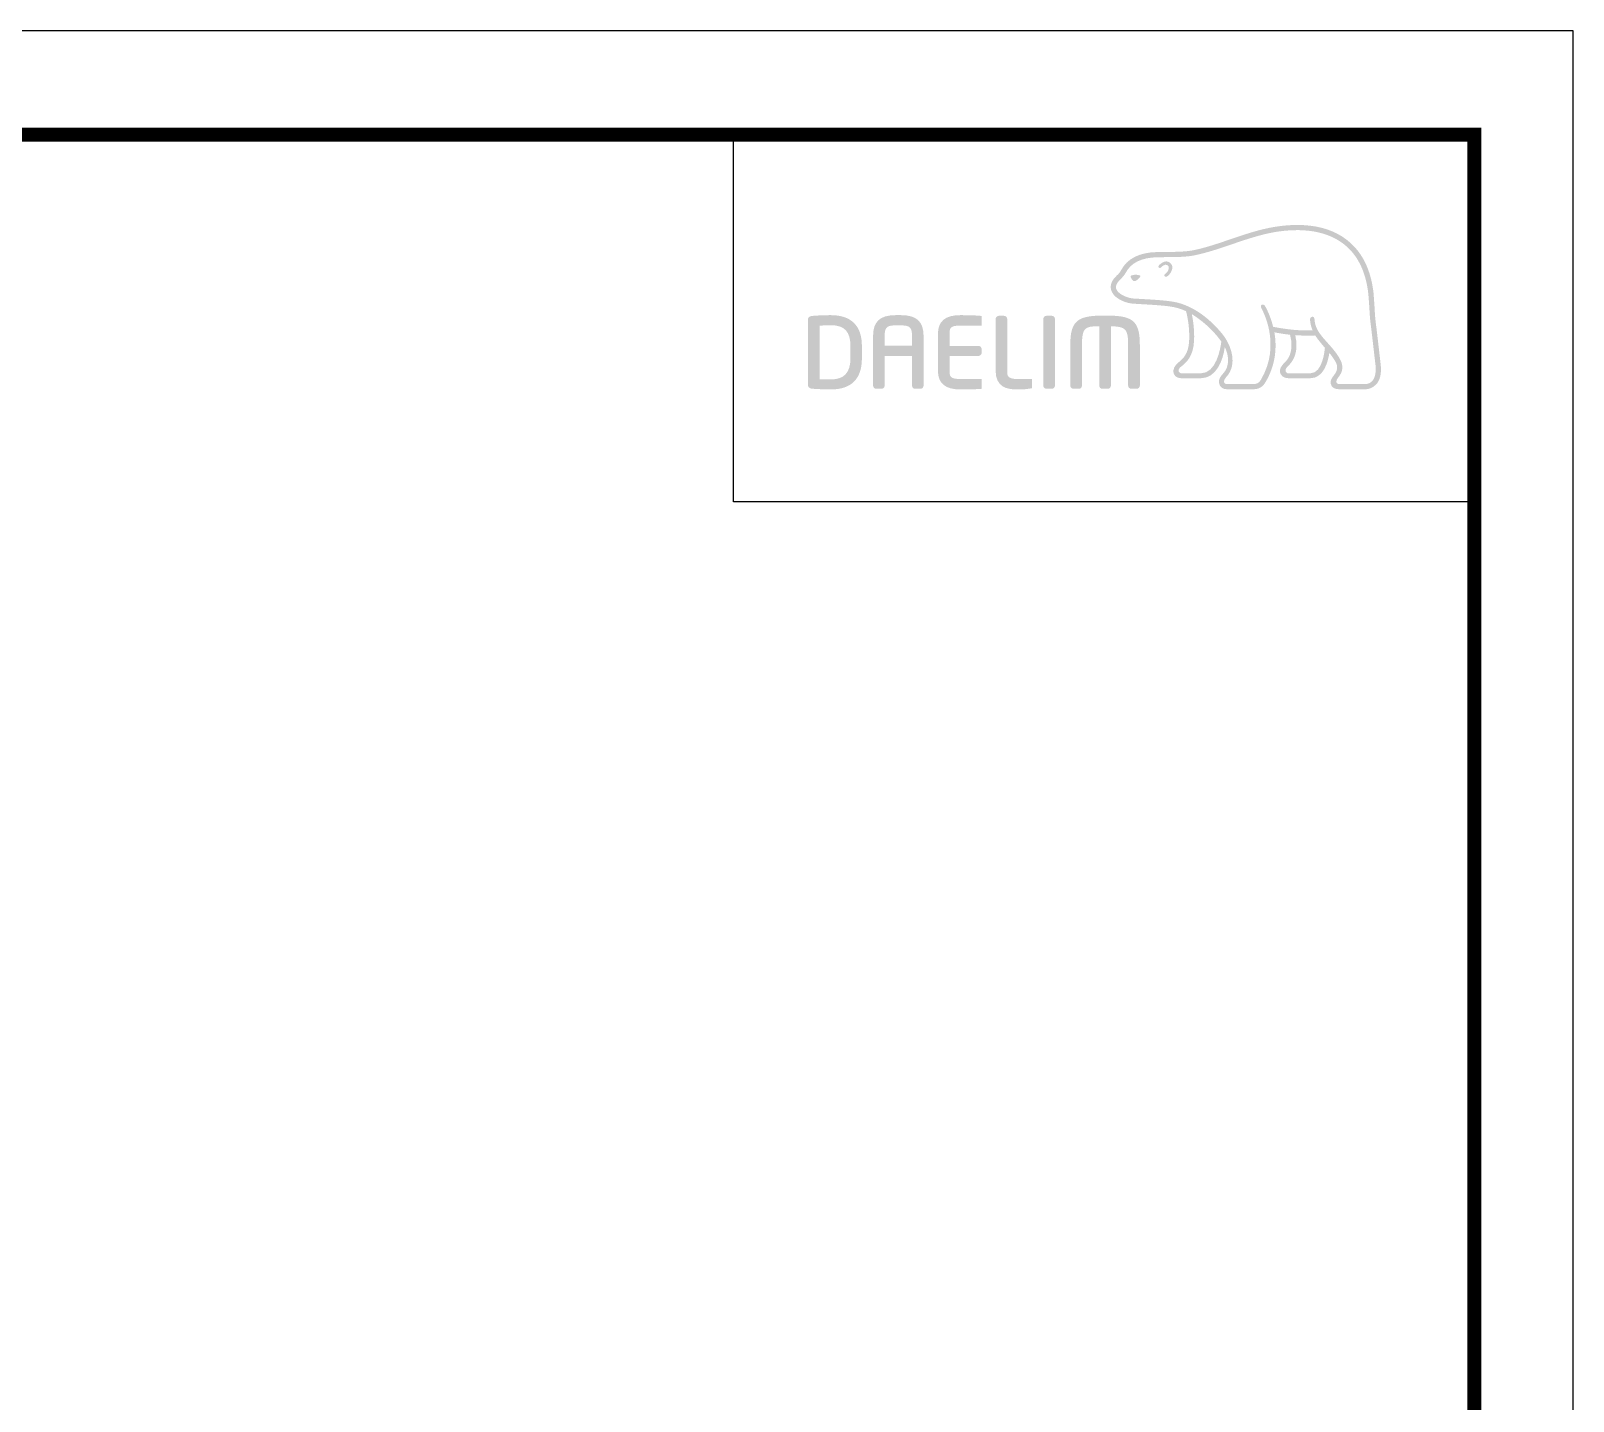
# Model space of a CAD drawing. Extents: x 0 to 1128, y 0 to 827.
# Drawn here: x 843.2 to 1128.4, y 573.3 to 826.8 of the extents above; entities that cross this region are included whole.
import ezdxf

# ---------------------------------------------------------------- set-up
doc = ezdxf.new("R2010")
doc.units = 0
doc.header["$LTSCALE"] = 10
doc.header["$MEASUREMENT"] = 0
doc.layers.get('0').update_dxf_attribs({"linetype": 'CONTINUOUS'})

msp = doc.modelspace()

# ---------------------------------------------------------------- hatches: boundary and pattern name
h = msp.add_hatch(color=5)
edge = h.paths.add_edge_path()
edge.add_spline(control_points=[(1088.1, 786.69), (1084.05, 791.24), (1077.74, 791.28), (1073.15, 790.53)], knot_values=[4, 4, 4, 4, 5, 5, 5, 5], degree=3, periodic=0)
edge.add_spline(control_points=[(1073.15, 790.53), (1070.36, 790.07), (1067.65, 789.14), (1065.05, 788.26)], knot_values=[5, 5, 5, 5, 6, 6, 6, 6], degree=3, periodic=0)
edge.add_spline(control_points=[(1065.05, 788.26), (1062.88, 787.51), (1060.62, 786.74), (1058.36, 786.25)], knot_values=[6, 6, 6, 6, 7, 7, 7, 7], degree=3, periodic=0)
edge.add_spline(control_points=[(1058.36, 786.25), (1056.79, 785.92), (1054.82, 785.91), (1053.08, 785.9)], knot_values=[7, 7, 7, 7, 8, 8, 8, 8], degree=3, periodic=0)
edge.add_spline(control_points=[(1053.08, 785.9), (1053.08, 785.9), (1051.42, 785.88), (1051.42, 785.88)], knot_values=[8.00001, 8.00001, 8.00001, 8.00001, 9, 9, 9, 9], degree=3, periodic=0)
edge.add_spline(control_points=[(1051.42, 785.88), (1048.16, 785.8), (1045.92, 784.67), (1044.81, 782.52)], knot_values=[9, 9, 9, 9, 10, 10, 10, 10], degree=3, periodic=0)
edge.add_spline(control_points=[(1044.81, 782.52), (1044.81, 782.52), (1044.76, 782.43), (1044.76, 782.43)], knot_values=[10.00001, 10.00001, 10.00001, 10.00001, 11, 11, 11, 11], degree=3, periodic=0)
edge.add_spline(control_points=[(1044.76, 782.43), (1044.58, 782.12), (1044.34, 781.84), (1044.05, 781.58)], knot_values=[11, 11, 11, 11, 12, 12, 12, 12], degree=3, periodic=0)
edge.add_spline(control_points=[(1044.05, 781.58), (1043.75, 781.28), (1043.45, 780.98), (1043.23, 780.59)], knot_values=[12, 12, 12, 12, 13, 13, 13, 13], degree=3, periodic=0)
edge.add_spline(control_points=[(1043.23, 780.59), (1042.81, 779.86), (1042.77, 779.12), (1043.13, 778.44)], knot_values=[13, 13, 13, 13, 14, 14, 14, 14], degree=3, periodic=0)
edge.add_spline(control_points=[(1043.13, 778.44), (1043.83, 777.12), (1045.8, 776.42), (1046.98, 776.34), (1046.98, 776.34), (1048.73, 776.23), (1048.73, 776.23)], knot_values=[14, 14, 14, 14, 15, 15, 15, 16, 16, 16, 16], degree=3, periodic=0)
edge.add_spline(control_points=[(1048.73, 776.23), (1050.6, 776.12), (1052.92, 775.99), (1054.3, 775.74)], knot_values=[16, 16, 16, 16, 17, 17, 17, 17], degree=3, periodic=0)
edge.add_spline(control_points=[(1054.3, 775.74), (1055.18, 775.58), (1056.02, 775.31), (1056.8, 774.95)], knot_values=[17, 17, 17, 17, 18, 18, 18, 18], degree=3, periodic=0)
edge.add_spline(control_points=[(1056.8, 774.95), (1056.85, 774.87), (1057.54, 772.32), (1057.39, 769.5)], knot_values=[18, 18, 18, 18, 19, 19, 19, 19], degree=3, periodic=0)
edge.add_spline(control_points=[(1057.39, 769.5), (1057.28, 766.94), (1056.14, 766.05), (1055.34, 765.4)], knot_values=[19, 19, 19, 19, 20, 20, 20, 20], degree=3, periodic=0)
edge.add_spline(control_points=[(1055.34, 765.4), (1055.33, 765.38), (1054.54, 764.77), (1054.48, 764.01)], knot_values=[20, 20, 20, 20, 21, 21, 21, 21], degree=3, periodic=0)
edge.add_spline(control_points=[(1054.48, 764.01), (1054.44, 763.6), (1054.55, 763.23), (1054.8, 762.97)], knot_values=[21, 21, 21, 21, 22, 22, 22, 22], degree=3, periodic=0)
edge.add_spline(control_points=[(1054.8, 762.97), (1055.07, 762.68), (1055.47, 762.54), (1056, 762.54), (1056, 762.54), (1059.54, 762.54), (1059.54, 762.54)], knot_values=[22, 22, 22, 22, 23, 23, 23, 24, 24, 24, 24], degree=3, periodic=0)
edge.add_spline(control_points=[(1059.54, 762.54), (1062.45, 762.54), (1063.68, 765.93), (1063.98, 768.3)], knot_values=[24, 24, 24, 24, 25, 25, 25, 25], degree=3, periodic=0)
edge.add_spline(control_points=[(1063.98, 768.3), (1064.84, 766.6), (1064.82, 764.68), (1063.73, 763.47)], knot_values=[25, 25, 25, 25, 26, 26, 26, 26], degree=3, periodic=0)
edge.add_spline(control_points=[(1063.73, 763.47), (1063.73, 763.47), (1062.79, 762.59), (1062.89, 761.75)], knot_values=[26.00001, 26.00001, 26.00001, 26.00001, 27, 27, 27, 27], degree=3, periodic=0)
edge.add_spline(control_points=[(1062.89, 761.75), (1062.98, 760.87), (1063.72, 760.51), (1064.31, 760.51), (1064.31, 760.51), (1069.36, 760.51), (1069.36, 760.51)], knot_values=[27, 27, 27, 27, 28, 28, 28, 29, 29, 29, 29], degree=3, periodic=0)
edge.add_spline(control_points=[(1069.36, 760.51), (1070.25, 760.51), (1070.96, 760.92), (1071.43, 761.69)], knot_values=[29, 29, 29, 29, 30, 30, 30, 30], degree=3, periodic=0)
edge.add_spline(control_points=[(1071.43, 761.69), (1073.49, 765.08), (1073.6, 768.43), (1073.15, 771.03)], knot_values=[30, 30, 30, 30, 31, 31, 31, 31], degree=3, periodic=0)
edge.add_spline(control_points=[(1073.15, 771.03), (1073.76, 770.91), (1074.79, 770.72), (1076.05, 770.59)], knot_values=[31, 31, 31, 31, 32, 32, 32, 32], degree=3, periodic=0)
edge.add_spline(control_points=[(1076.05, 770.59), (1076.13, 770.23), (1076.27, 769.44), (1076.27, 769.44)], knot_values=[32, 32, 32, 32, 33, 33, 33, 33], degree=3, periodic=0)
edge.add_spline(control_points=[(1076.27, 769.44), (1076.3, 769.13), (1076.3, 768.86), (1076.3, 768.61)], knot_values=[33, 33, 33, 33, 34, 34, 34, 34], degree=3, periodic=0)
edge.add_spline(control_points=[(1076.3, 768.61), (1076.3, 766.65), (1075.43, 765.81), (1074.94, 765.33)], knot_values=[34, 34, 34, 34, 35, 35, 35, 35], degree=3, periodic=0)
edge.add_spline(control_points=[(1074.94, 765.33), (1074.92, 765.33), (1074.26, 764.65), (1074.19, 764.09)], knot_values=[35, 35, 35, 35, 36, 36, 36, 36], degree=3, periodic=0)
edge.add_spline(control_points=[(1074.19, 764.09), (1074.19, 764.09), (1074.05, 763.5), (1074.55, 762.99)], knot_values=[36.00001, 36.00001, 36.00001, 36.00001, 37, 37, 37, 37], degree=3, periodic=0)
edge.add_spline(control_points=[(1074.55, 762.99), (1074.83, 762.69), (1075.28, 762.54), (1075.88, 762.54), (1075.88, 762.54), (1079.79, 762.54), (1079.79, 762.54)], knot_values=[37, 37, 37, 37, 38, 38, 38, 39, 39, 39, 39], degree=3, periodic=0)
edge.add_spline(control_points=[(1079.79, 762.54), (1082.3, 762.54), (1083.07, 765.63), (1083.32, 767.22)], knot_values=[39, 39, 39, 39, 40, 40, 40, 40], degree=3, periodic=0)
edge.add_spline(control_points=[(1083.32, 767.22), (1083.77, 766.66), (1084.27, 765.98), (1084.58, 765.33)], knot_values=[40, 40, 40, 40, 41, 41, 41, 41], degree=3, periodic=0)
edge.add_spline(control_points=[(1084.58, 765.33), (1084.78, 764.89), (1084.82, 764.4), (1084.66, 763.94)], knot_values=[41, 41, 41, 41, 42, 42, 42, 42], degree=3, periodic=0)
edge.add_spline(control_points=[(1084.66, 763.94), (1084.41, 763.11), (1083.35, 762.51), (1083.57, 761.51)], knot_values=[42, 42, 42, 42, 43, 43, 43, 43], degree=3, periodic=0)
edge.add_spline(control_points=[(1083.57, 761.51), (1083.75, 760.75), (1084.4, 760.51), (1085.06, 760.51), (1085.06, 760.51), (1090.09, 760.51), (1090.09, 760.51)], knot_values=[43, 43, 43, 43, 44, 44, 44, 45, 45, 45, 45], degree=3, periodic=0)
edge.add_spline(control_points=[(1090.09, 760.51), (1090.13, 760.51), (1091.14, 760.5), (1091.94, 761.36)], knot_values=[45, 45, 45, 45, 46, 46, 46, 46], degree=3, periodic=0)
edge.add_spline(control_points=[(1091.94, 761.36), (1092.7, 762.17), (1092.99, 763.38), (1092.81, 765.07)], knot_values=[46, 46, 46, 46, 47, 47, 47, 47], degree=3, periodic=0)
edge.add_spline(control_points=[(1092.81, 765.07), (1092.81, 765.07), (1092.05, 771.64), (1092.05, 771.64)], knot_values=[0, 0, 0, 0, 1, 1, 1, 1], degree=3, periodic=0)
edge.add_spline(control_points=[(1092.05, 771.64), (1091.78, 773.55), (1091.73, 774.58), (1091.68, 775.59), (1091.68, 775.59), (1091.5, 778.19), (1091.5, 778.19)], knot_values=[1, 1, 1, 1, 2, 2, 2, 3, 3, 3, 3], degree=3, periodic=0)
edge.add_spline(control_points=[(1091.5, 778.19), (1091.12, 781.73), (1089.97, 784.6), (1088.1, 786.69)], knot_values=[3, 3, 3, 3, 4, 4, 4, 4], degree=3, periodic=0)
edge = h.paths.add_edge_path(flags=16)
edge.add_spline(control_points=[(1058.56, 785.31), (1060.89, 785.81), (1063.17, 786.59), (1065.36, 787.34)], knot_values=[31, 31, 31, 31, 32, 32, 32, 32], degree=3, periodic=0)
edge.add_spline(control_points=[(1065.36, 787.34), (1067.93, 788.22), (1070.59, 789.13), (1073.32, 789.59)], knot_values=[32, 32, 32, 32, 33, 33, 33, 33], degree=3, periodic=0)
edge.add_spline(control_points=[(1073.32, 789.59), (1077.66, 790.3), (1083.62, 790.26), (1087.37, 786.06)], knot_values=[33, 33, 33, 33, 34, 34, 34, 34], degree=3, periodic=0)
edge.add_spline(control_points=[(1087.37, 786.06), (1089.1, 784.11), (1090.17, 781.42), (1090.53, 778.09), (1090.53, 778.09), (1090.72, 775.55), (1090.72, 775.55)], knot_values=[34, 34, 34, 34, 35, 35, 35, 36, 36, 36, 36], degree=3, periodic=0)
edge.add_spline(control_points=[(1090.72, 775.55), (1090.76, 774.52), (1090.82, 773.46), (1091.09, 771.51), (1091.09, 771.51), (1091.85, 764.96), (1091.85, 764.96)], knot_values=[36, 36, 36, 36, 37, 37, 37, 38, 38, 38, 38], degree=3, periodic=0)
edge.add_spline(control_points=[(1091.85, 764.96), (1091.98, 763.6), (1091.77, 762.62), (1091.25, 762.03)], knot_values=[38, 38, 38, 38, 39, 39, 39, 39], degree=3, periodic=0)
edge.add_spline(control_points=[(1091.25, 762.03), (1090.75, 761.48), (1090.13, 761.47), (1090.09, 761.47), (1090.09, 761.47), (1085.15, 761.47), (1085.15, 761.47)], knot_values=[0, 0, 0, 0, 1, 1, 1, 2, 2, 2, 2], degree=3, periodic=0)
edge.add_spline(control_points=[(1085.15, 761.47), (1084.84, 761.47), (1084.61, 761.6), (1084.61, 761.96)], knot_values=[2, 2, 2, 2, 3, 3, 3, 3], degree=3, periodic=0)
edge.add_spline(control_points=[(1084.61, 761.96), (1084.61, 762.47), (1085.27, 762.9), (1085.52, 763.56)], knot_values=[3, 3, 3, 3, 4, 4, 4, 4], degree=3, periodic=0)
edge.add_spline(control_points=[(1085.52, 763.56), (1085.8, 764.28), (1085.77, 765.05), (1085.45, 765.74)], knot_values=[4, 4, 4, 4, 5, 5, 5, 5], degree=3, periodic=0)
edge.add_spline(control_points=[(1085.45, 765.74), (1084.86, 766.98), (1083.98, 767.97), (1083.14, 768.91)], knot_values=[5, 5, 5, 5, 6, 6, 6, 6], degree=3, periodic=0)
edge.add_spline(control_points=[(1083.14, 768.91), (1081.94, 770.26), (1080.66, 771.55), (1080.57, 773.4)], knot_values=[6, 6, 6, 6, 7, 7, 7, 7], degree=3, periodic=0)
edge.add_spline(control_points=[(1080.57, 773.4), (1080.55, 773.67), (1080.44, 773.93), (1080.17, 773.92)], knot_values=[7, 7, 7, 7, 8, 8, 8, 8], degree=3, periodic=0)
edge.add_spline(control_points=[(1080.17, 773.92), (1079.91, 773.91), (1079.73, 773.67), (1079.74, 773.33)], knot_values=[8, 8, 8, 8, 9, 9, 9, 9], degree=3, periodic=0)
edge.add_spline(control_points=[(1079.74, 773.33), (1079.79, 772.62), (1079.98, 771.98), (1080.22, 771.39)], knot_values=[9, 9, 9, 9, 10, 10, 10, 10], degree=3, periodic=0)
edge.add_spline(control_points=[(1080.22, 771.39), (1076.97, 771.25), (1073.7, 771.9), (1072.92, 772.06)], knot_values=[10, 10, 10, 10, 11, 11, 11, 11], degree=3, periodic=0)
edge.add_spline(control_points=[(1072.92, 772.06), (1072.35, 774.39), (1071.41, 775.9), (1071.4, 775.93)], knot_values=[11, 11, 11, 11, 12, 12, 12, 12], degree=3, periodic=0)
edge.add_spline(control_points=[(1071.4, 775.93), (1071.25, 776.16), (1071.01, 776.24), (1070.82, 776.13)], knot_values=[12, 12, 12, 12, 13, 13, 13, 13], degree=3, periodic=0)
edge.add_spline(control_points=[(1070.82, 776.13), (1070.63, 776.01), (1070.59, 775.74), (1070.73, 775.51)], knot_values=[13, 13, 13, 13, 14, 14, 14, 14], degree=3, periodic=0)
edge.add_spline(control_points=[(1070.73, 775.51), (1070.77, 775.44), (1074.64, 768.86), (1070.61, 762.18)], knot_values=[14, 14, 14, 14, 15, 15, 15, 15], degree=3, periodic=0)
edge.add_spline(control_points=[(1070.61, 762.18), (1070.32, 761.7), (1069.92, 761.47), (1069.36, 761.47), (1069.36, 761.47), (1064.34, 761.47), (1064.34, 761.47)], knot_values=[15, 15, 15, 15, 16, 16, 16, 17, 17, 17, 17], degree=3, periodic=0)
edge.add_spline(control_points=[(1064.34, 761.47), (1064.13, 761.47), (1063.83, 761.62), (1063.83, 761.96)], knot_values=[17, 17, 17, 17, 18, 18, 18, 18], degree=3, periodic=0)
edge.add_spline(control_points=[(1063.83, 761.96), (1063.83, 762.31), (1064.31, 762.83), (1064.31, 762.83)], knot_values=[18, 18, 18, 18, 19, 19, 19, 19], degree=3, periodic=0)
edge.add_spline(control_points=[(1064.31, 762.83), (1066.33, 765.08), (1065.31, 768.6), (1063.36, 770.93)], knot_values=[19, 19, 19, 19, 20, 20, 20, 20], degree=3, periodic=0)
edge.add_spline(control_points=[(1063.36, 770.93), (1061.48, 773.17), (1058.4, 775.99), (1054.47, 776.69)], knot_values=[20, 20, 20, 20, 21, 21, 21, 21], degree=3, periodic=0)
edge.add_spline(control_points=[(1054.47, 776.69), (1053.05, 776.94), (1050.68, 777.08), (1048.78, 777.19), (1048.78, 777.19), (1047.05, 777.29), (1047.05, 777.29)], knot_values=[21, 21, 21, 21, 22, 22, 22, 23, 23, 23, 23], degree=3, periodic=0)
edge.add_spline(control_points=[(1047.05, 777.29), (1046.08, 777.37), (1044.49, 777.95), (1043.99, 778.88)], knot_values=[23, 23, 23, 23, 24, 24, 24, 24], degree=3, periodic=0)
edge.add_spline(control_points=[(1043.99, 778.88), (1043.78, 779.27), (1043.8, 779.67), (1044.08, 780.11)], knot_values=[24, 24, 24, 24, 25, 25, 25, 25], degree=3, periodic=0)
edge.add_spline(control_points=[(1044.08, 780.11), (1044.24, 780.39), (1044.49, 780.64), (1044.75, 780.9)], knot_values=[25, 25, 25, 25, 26, 26, 26, 26], degree=3, periodic=0)
edge.add_spline(control_points=[(1044.75, 780.9), (1045.05, 781.21), (1045.35, 781.53), (1045.6, 781.95)], knot_values=[26, 26, 26, 26, 27, 27, 27, 27], degree=3, periodic=0)
edge.add_spline(control_points=[(1045.6, 781.95), (1045.6, 781.95), (1045.68, 782.08), (1045.68, 782.08)], knot_values=[27.00001, 27.00001, 27.00001, 27.00001, 28, 28, 28, 28], degree=3, periodic=0)
edge.add_spline(control_points=[(1045.68, 782.08), (1046.63, 783.89), (1048.55, 784.84), (1051.46, 784.92)], knot_values=[28, 28, 28, 28, 29, 29, 29, 29], degree=3, periodic=0)
edge.add_spline(control_points=[(1051.46, 784.92), (1051.46, 784.92), (1053.08, 784.94), (1053.08, 784.94)], knot_values=[29.00001, 29.00001, 29.00001, 29.00001, 30, 30, 30, 30], degree=3, periodic=0)
edge.add_spline(control_points=[(1053.08, 784.94), (1054.86, 784.95), (1056.9, 784.95), (1058.56, 785.31)], knot_values=[30, 30, 30, 30, 31, 31, 31, 31], degree=3, periodic=0)
edge = h.paths.add_edge_path(flags=0)
edge.add_spline(control_points=[(1053.78, 783.96), (1054.12, 783.7), (1054.34, 783.33), (1054.28, 782.88)], knot_values=[8, 8, 8, 8, 9, 9, 9, 9], degree=3, periodic=0)
edge.add_spline(control_points=[(1054.28, 782.88), (1054.21, 782.23), (1053.65, 781.54), (1053.23, 781.32)], knot_values=[7, 7, 7, 7, 8, 8, 8, 8], degree=3, periodic=0)
edge.add_spline(control_points=[(1053.23, 781.32), (1053.08, 781.27), (1052.89, 781.3), (1052.83, 781.44)], knot_values=[6, 6, 6, 6, 7, 7, 7, 7], degree=3, periodic=0)
edge.add_spline(control_points=[(1052.83, 781.44), (1052.76, 781.59), (1052.85, 781.77), (1052.99, 781.86)], knot_values=[5, 5, 5, 5, 6, 6, 6, 6], degree=3, periodic=0)
edge.add_spline(control_points=[(1052.99, 781.86), (1053.23, 782), (1053.58, 782.47), (1053.63, 782.87)], knot_values=[4, 4, 4, 4, 5, 5, 5, 5], degree=3, periodic=0)
edge.add_spline(control_points=[(1053.63, 782.87), (1053.65, 783.11), (1053.58, 783.3), (1053.39, 783.44)], knot_values=[3, 3, 3, 3, 4, 4, 4, 4], degree=3, periodic=0)
edge.add_spline(control_points=[(1053.39, 783.44), (1052.87, 783.81), (1052.26, 783.09), (1052.2, 783.04)], knot_values=[2, 2, 2, 2, 3, 3, 3, 3], degree=3, periodic=0)
edge.add_spline(control_points=[(1052.2, 783.04), (1052.09, 782.92), (1051.9, 782.88), (1051.8, 782.99)], knot_values=[1, 1, 1, 1, 2, 2, 2, 2], degree=3, periodic=0)
edge.add_spline(control_points=[(1051.8, 782.99), (1051.66, 783.09), (1051.69, 783.29), (1051.8, 783.42)], knot_values=[0, 0, 0, 0, 1, 1, 1, 1], degree=3, periodic=0)
edge.add_spline(control_points=[(1051.8, 783.42), (1052.12, 783.76), (1052.99, 784.5), (1053.78, 783.96)], knot_values=[9, 9, 9, 9, 10, 10, 10, 10], degree=3, periodic=0)
edge = h.paths.add_edge_path(flags=16)
edge.add_spline(control_points=[(1058.3, 769.46), (1058.4, 771.49), (1058.1, 773.36), (1057.88, 774.39), (1057.88, 774.39), (1061.04, 772.58), (1063.34, 769.34)], knot_values=[5, 5, 5, 5, 6, 6, 6, 7, 7, 7, 7], degree=3, periodic=0)
edge.add_spline(control_points=[(1063.34, 769.34), (1063.17, 767.97), (1062.4, 763.44), (1059.54, 763.44), (1059.54, 763.44), (1056, 763.44), (1056, 763.44)], knot_values=[0, 0, 0, 0, 1, 1, 1, 2, 2, 2, 2], degree=3, periodic=0)
edge.add_spline(control_points=[(1056, 763.44), (1055.73, 763.44), (1055.43, 763.66), (1055.43, 764)], knot_values=[2, 2, 2, 2, 3, 3, 3, 3], degree=3, periodic=0)
edge.add_spline(control_points=[(1055.43, 764), (1055.43, 764.34), (1055.87, 764.68), (1055.91, 764.69)], knot_values=[3, 3, 3, 3, 4, 4, 4, 4], degree=3, periodic=0)
edge.add_spline(control_points=[(1055.91, 764.69), (1056.8, 765.4), (1058.15, 766.49), (1058.3, 769.46)], knot_values=[4, 4, 4, 4, 5, 5, 5, 5], degree=3, periodic=0)
edge = h.paths.add_edge_path(flags=0)
edge.add_spline(control_points=[(1048.36, 781.53), (1048.36, 781.53), (1048.47, 781.47), (1048.31, 781.28)], knot_values=[1.00001, 1.00001, 1.00001, 1.00001, 2, 2, 2, 2], degree=3, periodic=0)
edge.add_spline(control_points=[(1048.31, 781.28), (1047.88, 780.68), (1047.45, 780.55), (1047.45, 780.55)], knot_values=[2, 2, 2, 2, 2.99999, 2.99999, 2.99999, 2.99999], degree=3, periodic=0)
edge.add_spline(control_points=[(1047.45, 780.55), (1047.45, 780.55), (1047.13, 780.43), (1046.94, 780.65)], knot_values=[3.00001, 3.00001, 3.00001, 3.00001, 4, 4, 4, 4], degree=3, periodic=0)
edge.add_spline(control_points=[(1046.94, 780.65), (1046.58, 781.08), (1046.56, 781.32), (1046.56, 781.32), (1046.56, 781.32), (1046.53, 781.5), (1046.71, 781.54)], knot_values=[4, 4, 4, 4, 5, 5, 5, 6, 6, 6, 6], degree=3, periodic=0)
edge.add_spline(control_points=[(1048.36, 781.53), (1047.45, 781.88), (1046.71, 781.54), (1046.71, 781.54)], knot_values=[0.00001, 0.00001, 0.00001, 0.00001, 1, 1, 1, 1], degree=3, periodic=0)
edge = h.paths.add_edge_path(flags=16)
edge.add_spline(control_points=[(1077.02, 770.51), (1078.13, 770.43), (1079.51, 770.38), (1080.7, 770.45)], knot_values=[6, 6, 6, 6, 7, 7, 7, 7], degree=3, periodic=0)
edge.add_spline(control_points=[(1080.7, 770.45), (1081.16, 769.74), (1081.91, 768.85), (1082.49, 768.17)], knot_values=[7, 7, 7, 7, 8, 8, 8, 8], degree=3, periodic=0)
edge.add_spline(control_points=[(1082.49, 768.17), (1082.48, 768.12), (1082.18, 763.44), (1079.79, 763.44)], knot_values=[9, 9, 9, 9, 10, 10, 10, 10], degree=3, periodic=0)
edge.add_spline(control_points=[(1079.79, 763.44), (1079.79, 763.44), (1075.77, 763.44), (1075.77, 763.44)], knot_values=[0, 0, 0, 0, 1, 1, 1, 1], degree=3, periodic=0)
edge.add_spline(control_points=[(1075.77, 763.44), (1075.45, 763.44), (1075.21, 763.69), (1075.21, 764)], knot_values=[1, 1, 1, 1, 2, 2, 2, 2], degree=3, periodic=0)
edge.add_spline(control_points=[(1075.21, 764), (1075.21, 764.3), (1075.55, 764.67), (1075.57, 764.68)], knot_values=[2, 2, 2, 2, 3, 3, 3, 3], degree=3, periodic=0)
edge.add_spline(control_points=[(1075.57, 764.68), (1076.4, 765.48), (1077.23, 766.56), (1077.23, 768.59)], knot_values=[3, 3, 3, 3, 4, 4, 4, 4], degree=3, periodic=0)
edge.add_spline(control_points=[(1077.23, 768.59), (1077.23, 768.88), (1077.22, 769.2), (1077.18, 769.53)], knot_values=[4, 4, 4, 4, 5, 5, 5, 5], degree=3, periodic=0)
edge.add_spline(control_points=[(1077.18, 769.53), (1077.18, 769.53), (1077.07, 770.12), (1077.02, 770.51)], knot_values=[5.00001, 5.00001, 5.00001, 5.00001, 6, 6, 6, 6], degree=3, periodic=0)
h = msp.add_hatch(color=5)
edge = h.paths.add_edge_path()
edge.add_spline(control_points=[(996.87, 768.53), (996.87, 772.24), (994.89, 774.21), (991.15, 774.21)], knot_values=[7, 7, 7, 7, 8, 8, 8, 8], degree=3, periodic=0)
edge.add_spline(control_points=[(991.15, 774.21), (989.78, 774.21), (988.04, 774.13), (987.47, 774.03)], knot_values=[0, 0, 0, 0, 1, 1, 1, 1], degree=3, periodic=0)
edge.add_spline(control_points=[(987.47, 774.03), (987.12, 773.97), (986.89, 773.71), (986.89, 773.35), (986.89, 773.35), (986.89, 761.33), (986.89, 761.33)], knot_values=[1, 1, 1, 1, 2, 2, 2, 3, 3, 3, 3], degree=3, periodic=0)
edge.add_spline(control_points=[(986.89, 761.33), (986.89, 760.96), (987.12, 760.71), (987.49, 760.63)], knot_values=[3, 3, 3, 3, 4, 4, 4, 4], degree=3, periodic=0)
edge.add_spline(control_points=[(987.49, 760.63), (988.04, 760.56), (989.76, 760.47), (991.15, 760.47)], knot_values=[4, 4, 4, 4, 5, 5, 5, 5], degree=3, periodic=0)
edge.add_spline(control_points=[(991.15, 760.47), (994.89, 760.47), (996.87, 762.43), (996.87, 766.15), (996.87, 766.15), (996.87, 768.53), (996.87, 768.53)], knot_values=[5, 5, 5, 5, 6, 6, 6, 7, 7, 7, 7], degree=3, periodic=0)
edge = h.paths.add_edge_path(flags=16)
edge.add_spline(control_points=[(991.14, 772.35), (993.63, 772.35), (994.75, 771.17), (994.75, 768.53), (994.75, 768.53), (994.75, 767.93), (994.75, 767.34)], knot_values=[4, 4, 4, 4, 5, 5, 5, 5.5, 5.5, 5.5, 5.5], degree=3, periodic=0)
edge.add_spline(control_points=[(994.75, 767.34), (994.75, 766.75), (994.75, 766.15), (994.75, 766.15)], knot_values=[5.5, 5.5, 5.5, 5.5, 6, 6, 6, 6], degree=3, periodic=0)
edge.add_spline(control_points=[(994.75, 766.15), (994.75, 763.58), (993.56, 762.32), (991.15, 762.32)], knot_values=[0, 0, 0, 0, 1, 1, 1, 1], degree=3, periodic=0)
edge.add_spline(control_points=[(991.15, 762.32), (991.15, 762.32), (989.49, 762.35), (989.06, 762.36), (989.06, 762.36), (989.06, 772.25), (989.06, 772.25)], knot_values=[1.00001, 1.00001, 1.00001, 1.00001, 2, 2, 2, 3, 3, 3, 3], degree=3, periodic=0)
edge.add_spline(control_points=[(989.06, 772.25), (989.92, 772.34), (991.14, 772.35), (991.14, 772.35)], knot_values=[3, 3, 3, 3, 4, 4, 4, 4], degree=3, periodic=0)
h = msp.add_hatch(color=5)
edge = h.paths.add_edge_path()
edge.add_spline(control_points=[(1008.28, 770.34), (1008.28, 773.01), (1006.99, 774.21), (1004.12, 774.21)], knot_values=[13, 13, 13, 13, 14, 14, 14, 14], degree=3, periodic=0)
edge.add_spline(control_points=[(1004.12, 774.21), (1004.12, 774.21), (1003.08, 774.21), (1003.08, 774.21)], knot_values=[0.00001, 0.00001, 0.00001, 0.00001, 1, 1, 1, 1], degree=3, periodic=0)
edge.add_spline(control_points=[(1003.08, 774.21), (1000.21, 774.21), (998.94, 773.01), (998.94, 770.34), (998.94, 770.34), (998.94, 761.17), (998.94, 761.17)], knot_values=[1, 1, 1, 1, 2, 2, 2, 3, 3, 3, 3], degree=3, periodic=0)
edge.add_spline(control_points=[(998.94, 761.17), (998.94, 760.85), (999.19, 760.59), (999.51, 760.59)], knot_values=[3, 3, 3, 3, 4, 4, 4, 4], degree=3, periodic=0)
edge.add_spline(control_points=[(999.51, 760.59), (999.51, 760.59), (1000.51, 760.59), (1000.51, 760.59)], knot_values=[4.00001, 4.00001, 4.00001, 4.00001, 5, 5, 5, 5], degree=3, periodic=0)
edge.add_spline(control_points=[(1000.51, 760.59), (1000.85, 760.59), (1001.08, 760.9), (1001.08, 761.17), (1001.08, 761.17), (1001.08, 762.49), (1001.08, 763.84)], knot_values=[5, 5, 5, 5, 6, 6, 6, 6.5, 6.5, 6.5, 6.5], degree=3, periodic=0)
edge.add_spline(control_points=[(1001.08, 763.84), (1001.08, 765.18), (1001.08, 766.56), (1001.08, 766.66), (1001.08, 766.66), (1006.14, 766.66), (1006.14, 766.66)], knot_values=[6.5, 6.5, 6.5, 6.5, 7, 7, 7, 8, 8, 8, 8], degree=3, periodic=0)
edge.add_spline(control_points=[(1006.14, 766.66), (1006.14, 766.45), (1006.14, 761.17), (1006.14, 761.17)], knot_values=[8, 8, 8, 8, 9, 9, 9, 9], degree=3, periodic=0)
edge.add_spline(control_points=[(1006.14, 761.17), (1006.14, 760.84), (1006.4, 760.59), (1006.7, 760.59)], knot_values=[9, 9, 9, 9, 10, 10, 10, 10], degree=3, periodic=0)
edge.add_spline(control_points=[(1006.7, 760.59), (1006.7, 760.59), (1007.71, 760.59), (1007.71, 760.59)], knot_values=[10.00001, 10.00001, 10.00001, 10.00001, 11, 11, 11, 11], degree=3, periodic=0)
edge.add_spline(control_points=[(1007.71, 760.59), (1008.05, 760.59), (1008.28, 760.91), (1008.28, 761.17), (1008.28, 761.17), (1008.28, 770.34), (1008.28, 770.34)], knot_values=[11, 11, 11, 11, 12, 12, 12, 13, 13, 13, 13], degree=3, periodic=0)
edge = h.paths.add_edge_path(flags=16)
edge.add_spline(control_points=[(1001.08, 770.34), (1001.08, 772.03), (1001.57, 772.31), (1003.08, 772.31)], knot_values=[2, 2, 2, 2, 3, 3, 3, 3], degree=3, periodic=0)
edge.add_spline(control_points=[(1003.08, 772.31), (1003.08, 772.31), (1004.12, 772.31), (1004.12, 772.31)], knot_values=[3.00001, 3.00001, 3.00001, 3.00001, 4, 4, 4, 4], degree=3, periodic=0)
edge.add_spline(control_points=[(1004.12, 772.31), (1005.64, 772.31), (1006.14, 772.03), (1006.14, 770.34)], knot_values=[4, 4, 4, 4, 5, 5, 5, 5], degree=3, periodic=0)
edge.add_spline(control_points=[(1006.14, 770.34), (1006.14, 770.34), (1006.14, 768.71), (1006.14, 768.55)], knot_values=[5.00001, 5.00001, 5.00001, 5.00001, 6, 6, 6, 6], degree=3, periodic=0)
edge.add_spline(control_points=[(1006.14, 768.55), (1006.14, 768.55), (1001.08, 768.55), (1001.08, 768.55)], knot_values=[0, 0, 0, 0, 1, 1, 1, 1], degree=3, periodic=0)
edge.add_spline(control_points=[(1001.08, 768.55), (1001.08, 768.71), (1001.08, 770.34), (1001.08, 770.34)], knot_values=[1, 1, 1, 1, 2, 2, 2, 2], degree=3, periodic=0)
h = msp.add_hatch(color=5)
edge = h.paths.add_edge_path()
edge.add_spline(control_points=[(1013.09, 768.53), (1013.09, 768.7), (1013.09, 770.7), (1013.09, 770.7)], knot_values=[14, 14, 14, 14, 15, 15, 15, 15], degree=3, periodic=0)
edge.add_spline(control_points=[(1013.09, 770.7), (1013.09, 771.72), (1013.09, 772.28), (1015.07, 772.28), (1015.07, 772.28), (1016.06, 772.28), (1017.05, 772.28)], knot_values=[15, 15, 15, 15, 16, 16, 16, 16.5, 16.5, 16.5, 16.5], degree=3, periodic=0)
edge.add_spline(control_points=[(1017.05, 772.28), (1018.03, 772.27), (1019.02, 772.27), (1019.02, 772.27), (1019.02, 772.27), (1019.02, 772.72), (1019.02, 773.17)], knot_values=[16.5, 16.5, 16.5, 16.5, 17, 17, 17, 17.5, 17.5, 17.5, 17.5], degree=3, periodic=0)
edge.add_spline(control_points=[(1019.02, 773.17), (1019.02, 773.61), (1019.02, 774.06), (1019.02, 774.06)], knot_values=[17.5, 17.5, 17.5, 17.5, 18, 18, 18, 18], degree=3, periodic=0)
edge.add_spline(control_points=[(1019.02, 774.06), (1019.02, 774.06), (1018.62, 774.1), (1018.62, 774.1)], knot_values=[18.00001, 18.00001, 18.00001, 18.00001, 19, 19, 19, 19], degree=3, periodic=0)
edge.add_spline(control_points=[(1018.62, 774.1), (1017.82, 774.17), (1016.05, 774.21), (1015.05, 774.21)], knot_values=[19, 19, 19, 19, 20, 20, 20, 20], degree=3, periodic=0)
edge.add_spline(control_points=[(1015.05, 774.21), (1012.27, 774.21), (1010.93, 773.07), (1010.93, 770.7)], knot_values=[20, 20, 20, 20, 21, 21, 21, 21], degree=3, periodic=0)
edge.add_spline(control_points=[(1010.93, 770.7), (1010.93, 770.7), (1010.93, 763.96), (1010.93, 763.96)], knot_values=[0, 0, 0, 0, 1, 1, 1, 1], degree=3, periodic=0)
edge.add_spline(control_points=[(1010.93, 763.96), (1010.93, 761.61), (1012.27, 760.47), (1015.05, 760.47)], knot_values=[1, 1, 1, 1, 2, 2, 2, 2], degree=3, periodic=0)
edge.add_spline(control_points=[(1015.05, 760.47), (1016.28, 760.47), (1017.94, 760.49), (1018.62, 760.56)], knot_values=[2, 2, 2, 2, 3, 3, 3, 3], degree=3, periodic=0)
edge.add_spline(control_points=[(1018.62, 760.56), (1018.62, 760.56), (1018.93, 760.58), (1018.93, 760.58)], knot_values=[3.00001, 3.00001, 3.00001, 3.00001, 3.99999, 3.99999, 3.99999, 3.99999], degree=3, periodic=0)
edge.add_spline(control_points=[(1018.93, 760.58), (1018.93, 760.58), (1018.93, 760.58), (1018.93, 760.58), (1018.93, 760.58), (1019.02, 760.59), (1019.02, 760.59)], knot_values=[3.99999, 3.99999, 3.99999, 3.99999, 4, 4, 4, 4.99999, 4.99999, 4.99999, 4.99999], degree=3, periodic=0)
edge.add_spline(control_points=[(1019.02, 760.59), (1019.02, 760.59), (1019.02, 760.59), (1019.02, 760.59), (1019.02, 760.59), (1019.02, 761.04), (1019.02, 761.49)], knot_values=[4.99999, 4.99999, 4.99999, 4.99999, 5.25, 5.25, 5.25, 5.5, 5.5, 5.5, 5.5], degree=3, periodic=0)
edge.add_spline(control_points=[(1019.02, 761.49), (1019.02, 761.95), (1019.02, 762.4), (1019.02, 762.4), (1019.02, 762.4), (1015.07, 762.4), (1015.07, 762.4)], knot_values=[5.5, 5.5, 5.5, 5.5, 6, 6, 6, 7, 7, 7, 7], degree=3, periodic=0)
edge.add_spline(control_points=[(1015.07, 762.4), (1013.09, 762.4), (1013.09, 762.95), (1013.09, 763.96), (1013.09, 763.96), (1013.09, 766.47), (1013.09, 766.67)], knot_values=[7, 7, 7, 7, 8, 8, 8, 9, 9, 9, 9], degree=3, periodic=0)
edge.add_spline(control_points=[(1013.09, 766.67), (1013.28, 766.67), (1018.42, 766.67), (1018.42, 766.67)], knot_values=[9, 9, 9, 9, 10, 10, 10, 10], degree=3, periodic=0)
edge.add_spline(control_points=[(1018.42, 766.67), (1018.74, 766.67), (1019.02, 766.92), (1019.02, 767.25)], knot_values=[10, 10, 10, 10, 11, 11, 11, 11], degree=3, periodic=0)
edge.add_spline(control_points=[(1019.02, 767.25), (1019.02, 767.25), (1019.02, 767.92), (1019.02, 767.92)], knot_values=[11.00001, 11.00001, 11.00001, 11.00001, 12, 12, 12, 12], degree=3, periodic=0)
edge.add_spline(control_points=[(1019.02, 767.92), (1019.02, 768.25), (1018.74, 768.53), (1018.42, 768.53), (1018.42, 768.53), (1013.28, 768.53), (1013.09, 768.53)], knot_values=[12, 12, 12, 12, 13, 13, 13, 14, 14, 14, 14], degree=3, periodic=0)
h = msp.add_hatch(color=5)
edge = h.paths.add_edge_path()
edge.add_spline(control_points=[(1025.59, 762.4), (1023.75, 762.4), (1023.75, 763.1), (1023.75, 763.77), (1023.75, 763.77), (1023.75, 773.48), (1023.75, 773.48)], knot_values=[9, 9, 9, 9, 10, 10, 10, 11, 11, 11, 11], degree=3, periodic=0)
edge.add_spline(control_points=[(1023.75, 773.48), (1023.75, 773.81), (1023.47, 774.09), (1023.14, 774.09)], knot_values=[11, 11, 11, 11, 12, 12, 12, 12], degree=3, periodic=0)
edge.add_spline(control_points=[(1023.14, 774.09), (1023.14, 774.09), (1022.22, 774.09), (1022.22, 774.09)], knot_values=[12.00001, 12.00001, 12.00001, 12.00001, 12.99999, 12.99999, 12.99999, 12.99999], degree=3, periodic=0)
edge.add_spline(control_points=[(1022.22, 774.09), (1021.88, 774.09), (1021.6, 773.81), (1021.6, 773.48), (1021.6, 773.48), (1021.6, 763.96), (1021.6, 763.96)], knot_values=[0, 0, 0, 0, 1, 1, 1, 2, 2, 2, 2], degree=3, periodic=0)
edge.add_spline(control_points=[(1021.6, 763.96), (1021.6, 760.86), (1023.73, 760.47), (1025.57, 760.47)], knot_values=[2, 2, 2, 2, 3, 3, 3, 3], degree=3, periodic=0)
edge.add_spline(control_points=[(1025.57, 760.47), (1026.92, 760.47), (1027.25, 760.52), (1027.67, 760.59)], knot_values=[3, 3, 3, 3, 4, 4, 4, 4], degree=3, periodic=0)
edge.add_spline(control_points=[(1027.67, 760.59), (1027.67, 760.59), (1027.9, 760.62), (1027.9, 760.62)], knot_values=[4.00001, 4.00001, 4.00001, 4.00001, 4.99999, 4.99999, 4.99999, 4.99999], degree=3, periodic=0)
edge.add_spline(control_points=[(1027.9, 760.62), (1027.9, 760.62), (1027.9, 760.62), (1027.9, 760.62), (1027.9, 760.62), (1028.21, 760.67), (1028.21, 760.67)], knot_values=[4.99999, 4.99999, 4.99999, 4.99999, 5.499995, 5.499995, 5.499995, 5.99999, 5.99999, 5.99999, 5.99999], degree=3, periodic=0)
edge.add_spline(control_points=[(1028.21, 760.67), (1028.21, 760.67), (1028.21, 760.67), (1028.21, 760.67), (1028.21, 760.67), (1028.31, 760.69), (1028.31, 760.69)], knot_values=[5.99999, 5.99999, 5.99999, 5.99999, 6.499995, 6.499995, 6.499995, 6.99999, 6.99999, 6.99999, 6.99999], degree=3, periodic=0)
edge.add_spline(control_points=[(1028.31, 760.69), (1028.31, 760.69), (1028.31, 760.69), (1028.31, 760.69), (1028.31, 760.69), (1028.31, 761.12), (1028.31, 761.54)], knot_values=[6.99999, 6.99999, 6.99999, 6.99999, 7.25, 7.25, 7.25, 7.5, 7.5, 7.5, 7.5], degree=3, periodic=0)
edge.add_spline(control_points=[(1028.31, 761.54), (1028.31, 761.97), (1028.31, 762.4), (1028.31, 762.4), (1028.31, 762.4), (1025.59, 762.4), (1025.59, 762.4)], knot_values=[7.5, 7.5, 7.5, 7.5, 8, 8, 8, 9, 9, 9, 9], degree=3, periodic=0)
h = msp.add_hatch(color=5)
edge = h.paths.add_edge_path()
edge.add_spline(control_points=[(1032, 760.59), (1032.35, 760.59), (1032.57, 760.9), (1032.57, 761.17), (1032.57, 761.17), (1032.57, 773.51), (1032.57, 773.51)], knot_values=[4, 4, 4, 4, 5, 5, 5, 6, 6, 6, 6], degree=3, periodic=0)
edge.add_spline(control_points=[(1032.57, 773.51), (1032.57, 773.83), (1032.32, 774.09), (1032, 774.09)], knot_values=[6, 6, 6, 6, 7, 7, 7, 7], degree=3, periodic=0)
edge.add_spline(control_points=[(1032, 774.09), (1032, 774.09), (1031, 774.09), (1031, 774.09)], knot_values=[7.00001, 7.00001, 7.00001, 7.00001, 7.99999, 7.99999, 7.99999, 7.99999], degree=3, periodic=0)
edge.add_spline(control_points=[(1031, 774.09), (1030.64, 774.09), (1030.42, 773.79), (1030.42, 773.51), (1030.42, 773.51), (1030.42, 761.17), (1030.42, 761.17)], knot_values=[0, 0, 0, 0, 1, 1, 1, 2, 2, 2, 2], degree=3, periodic=0)
edge.add_spline(control_points=[(1030.42, 761.17), (1030.42, 760.84), (1030.69, 760.59), (1031, 760.59)], knot_values=[2, 2, 2, 2, 3, 3, 3, 3], degree=3, periodic=0)
edge.add_spline(control_points=[(1031, 760.59), (1031, 760.59), (1032, 760.59), (1032, 760.59)], knot_values=[3.00001, 3.00001, 3.00001, 3.00001, 4, 4, 4, 4], degree=3, periodic=0)
h = msp.add_hatch(color=5)
edge = h.paths.add_edge_path()
edge.add_spline(control_points=[(1037.57, 768.59), (1037.57, 771.84), (1038.01, 772.15), (1040.77, 772.17)], knot_values=[5, 5, 5, 5, 6, 6, 6, 6], degree=3, periodic=0)
edge.add_spline(control_points=[(1040.77, 772.17), (1040.77, 771.97), (1040.77, 761.17), (1040.77, 761.17)], knot_values=[6, 6, 6, 6, 7, 7, 7, 7], degree=3, periodic=0)
edge.add_spline(control_points=[(1040.77, 761.17), (1040.77, 760.83), (1041.02, 760.59), (1041.35, 760.59)], knot_values=[7, 7, 7, 7, 8, 8, 8, 8], degree=3, periodic=0)
edge.add_spline(control_points=[(1041.35, 760.59), (1041.35, 760.59), (1042.34, 760.59), (1042.34, 760.59)], knot_values=[8.00001, 8.00001, 8.00001, 8.00001, 9, 9, 9, 9], degree=3, periodic=0)
edge.add_spline(control_points=[(1042.34, 760.59), (1042.71, 760.59), (1042.92, 760.9), (1042.92, 761.17), (1042.92, 761.17), (1042.92, 771.93), (1042.92, 772.14)], knot_values=[9, 9, 9, 9, 10, 10, 10, 11, 11, 11, 11], degree=3, periodic=0)
edge.add_spline(control_points=[(1042.92, 772.14), (1044.21, 772.14), (1045.03, 772), (1045.49, 771.55)], knot_values=[11, 11, 11, 11, 12, 12, 12, 12], degree=3, periodic=0)
edge.add_spline(control_points=[(1045.49, 771.55), (1046.02, 771.03), (1046.11, 770.07), (1046.11, 768.59), (1046.11, 768.59), (1046.11, 761.17), (1046.11, 761.17)], knot_values=[12, 12, 12, 12, 13, 13, 13, 14, 14, 14, 14], degree=3, periodic=0)
edge.add_spline(control_points=[(1046.11, 761.17), (1046.11, 760.85), (1046.37, 760.59), (1046.68, 760.59)], knot_values=[14, 14, 14, 14, 15, 15, 15, 15], degree=3, periodic=0)
edge.add_spline(control_points=[(1046.68, 760.59), (1046.68, 760.59), (1047.7, 760.59), (1047.7, 760.59)], knot_values=[15.00001, 15.00001, 15.00001, 15.00001, 16, 16, 16, 16], degree=3, periodic=0)
edge.add_spline(control_points=[(1047.7, 760.59), (1048.03, 760.59), (1048.27, 760.91), (1048.27, 761.17), (1048.27, 761.17), (1048.27, 768.76), (1048.27, 768.76)], knot_values=[16, 16, 16, 16, 17, 17, 17, 18, 18, 18, 18], degree=3, periodic=0)
edge.add_spline(control_points=[(1048.27, 768.76), (1048.27, 773.37), (1046.75, 774.14), (1041.85, 774.14)], knot_values=[18, 18, 18, 18, 19, 19, 19, 19], degree=3, periodic=0)
edge.add_spline(control_points=[(1041.85, 774.14), (1036.94, 774.14), (1035.41, 773.37), (1035.41, 768.76)], knot_values=[19, 19, 19, 19, 20, 20, 20, 20], degree=3, periodic=0)
edge.add_spline(control_points=[(1035.41, 768.76), (1035.41, 768.76), (1035.41, 761.17), (1035.41, 761.17)], knot_values=[0, 0, 0, 0, 1, 1, 1, 1], degree=3, periodic=0)
edge.add_spline(control_points=[(1035.41, 761.17), (1035.41, 760.84), (1035.67, 760.59), (1036, 760.59)], knot_values=[1, 1, 1, 1, 2, 2, 2, 2], degree=3, periodic=0)
edge.add_spline(control_points=[(1036, 760.59), (1036, 760.59), (1037, 760.59), (1037, 760.59)], knot_values=[2.00001, 2.00001, 2.00001, 2.00001, 3, 3, 3, 3], degree=3, periodic=0)
edge.add_spline(control_points=[(1037, 760.59), (1037.36, 760.59), (1037.57, 760.9), (1037.57, 761.17), (1037.57, 761.17), (1037.57, 768.59), (1037.57, 768.59)], knot_values=[3, 3, 3, 3, 4, 4, 4, 5, 5, 5, 5], degree=3, periodic=0)

# ---------------------------------------------------------------- linework, layer by layer
at = {"color": 5, "ltscale": 0.5}
msp.add_line((973.12, 739.68), (973.12, 807.6), dxfattribs=at)
at = {"color": 5, "ltscale": 40}
msp.add_line((1110.15, 739.68), (973.12, 739.68), dxfattribs=at)
at = {"ltscale": 0.5}
msp.add_lwpolyline([(0, 0), (1128.4, 0), (1128.4, 826.8), (0, 826.8)], close=True, dxfattribs=at)
at = {"color": 5, "linetype": 'ByBlock', "lineweight": 200, "const_width": 2.6}
msp.add_lwpolyline([(18.14, 35.4), (1110.14, 35.4), (1110.14, 807.6), (18.14, 807.6)], close=True, dxfattribs=at)

doc.saveas('drawing.dxf')
